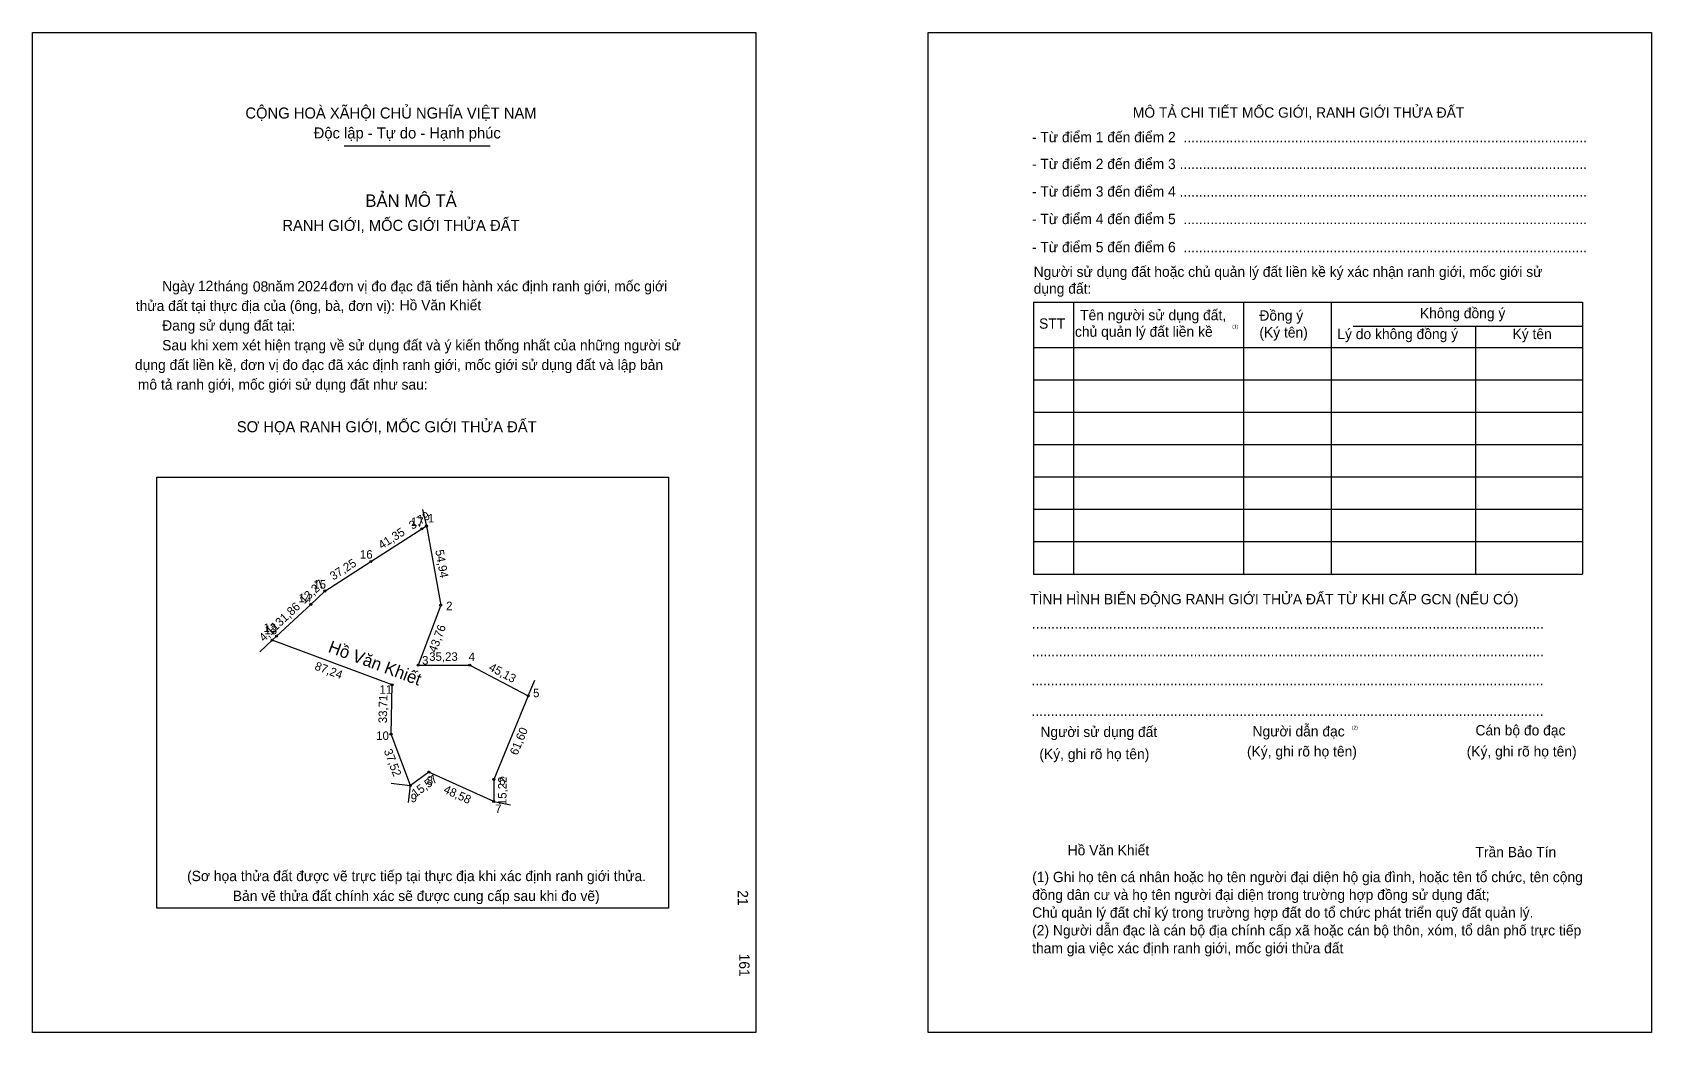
# Model space of a CAD drawing. Extents: x 546954 to 548059, y 1825986 to 1826669.
import ezdxf

# ---------------------------------------------------------------- set-up
doc = ezdxf.new("R2010")
doc.units = 0
for name, color, linetype in [('bmtKhungInTrang1', 7, 'Continuous'), ('bmtKhungInTrang2', 7, 'Continuous'), ('bmtNoiDung', 7, 'Continuous'), ('bmtTemplate', 7, 'Continuous'), ('CanhThua', 7, 'Continuous'), ('ChieuDaiCanhThua', 7, 'Continuous'), ('MocDinhThua', 7, 'Continuous'), ('RauThua', 7, 'Continuous'), ('SoHieuDinhThua', 7, 'Continuous'), ('TenChuSuDung', 7, 'Continuous')]:
    doc.layers.add(name, color=color, linetype=linetype)

msp = doc.modelspace()

# ---------------------------------------------------------------- linework, layer by layer
at = {"layer": 'bmtKhungInTrang1'}
msp.add_lwpolyline([(546954, 1826668.8), (547447.8, 1826668.8), (547447.8, 1825985.9), (546954, 1825985.9)], close=True, dxfattribs=at)
at = {"layer": 'bmtKhungInTrang2'}
msp.add_lwpolyline([(547565.5, 1826668.8), (548059.3, 1826668.8), (548059.3, 1825985.9), (547565.5, 1825985.9)], close=True, dxfattribs=at)
at = {"layer": 'bmtTemplate'}
for p, q in [((547166.8, 1826591.4), (547266.6, 1826591.4)), ((547664.6, 1826484.6), (547664.6, 1826299)), ((547780.8, 1826484.6), (547780.8, 1826299)), ((547840.5, 1826484.9), (547840.5, 1826299)), ((548012.1, 1826484.6), (548012.1, 1826299)), ((547855.7, 1826468.3), (548012.1, 1826468.3)), ((547637.5, 1826453.7), (548012.1, 1826453.7)), ((547637.5, 1826431.6), (548012.1, 1826431.6)), ((547637.5, 1826409.5), (548012.1, 1826409.5)), ((547637.5, 1826387.4), (548012.1, 1826387.4)), ((547637.5, 1826365.3), (548012.1, 1826365.3)), ((547637.5, 1826343.2), (548012.1, 1826343.2)), ((547637.5, 1826321.1), (548012.1, 1826321.1)), ((547637.5, 1826299), (548012.1, 1826299))]:
    msp.add_line(p, q, dxfattribs=at)
for points in [[(547637.3, 1826484.6), (548012.1, 1826484.6)], [(547637.3, 1826484.6), (547637.3, 1826299)], [(547939.2, 1826468.1), (547939.2, 1826299)]]:
    msp.add_lwpolyline(points, dxfattribs=at)
msp.add_lwpolyline([(547038.9, 1826070.9), (547038.9, 1826365.2), (547388.3, 1826365.2), (547388.3, 1826070.9)], close=True, dxfattribs=at)
at = {"layer": 'CanhThua'}
for p, q in [((547185.1, 1826307.5), (547219.9, 1826329.8)), ((547219.9, 1826329.8), (547223.1, 1826331.8)), ((547223.1, 1826331.8), (547232.7, 1826277.7)), ((547153.7, 1826287.4), (547185.1, 1826307.5)), ((547144, 1826278.3), (547153.7, 1826287.4)), ((547120.7, 1826256.6), (547144, 1826278.3)), ((547232.7, 1826277.7), (547217.3, 1826236.8)), ((547117.7, 1826253.8), (547120.7, 1826256.6)), ((547199.5, 1826223.3), (547117.7, 1826253.8)), ((547217.3, 1826236.8), (547252.5, 1826236.8)), ((547252.5, 1826236.8), (547292.4, 1826215.8)), ((547198.8, 1826189.6), (547199.5, 1826223.3)), ((547292.4, 1826215.8), (547269, 1826158.8)), ((547212.1, 1826154.6), (547198.8, 1826189.6)), ((547224.6, 1826163.8), (547212.1, 1826154.6)), ((547268.9, 1826143.6), (547224.6, 1826163.8)), ((547269, 1826158.8), (547268.9, 1826143.6))]:
    msp.add_line(p, q, dxfattribs=at)
at = {"layer": 'MocDinhThua'}
for centre in [(547219.9, 1826329.8), (547223.1, 1826331.8), (547185.1, 1826307.5), (547153.7, 1826287.4), (547144, 1826278.3), (547232.7, 1826277.7), (547117.7, 1826253.8), (547120.7, 1826256.6), (547217.3, 1826236.8), (547252.5, 1826236.8), (547199.5, 1826223.3), (547292.4, 1826215.8), (547198.8, 1826189.6), (547224.6, 1826163.8), (547212.1, 1826154.6), (547269, 1826158.8), (547268.9, 1826143.6)]:
    msp.add_circle(centre, 0.697, dxfattribs=at)
at = {"layer": 'RauThua'}
for p, q in [((547220.2, 1826343), (547222.4, 1826334.3)), ((547222.4, 1826334.3), (547223.1, 1826331.8)), ((547109.3, 1826245.9), (547117.7, 1826253.8)), ((547292.4, 1826215.8), (547296.9, 1826226.6)), ((547199, 1826156.2), (547211.8, 1826154.6)), ((547210.8, 1826143.1), (547212.1, 1826154.6)), ((547211.8, 1826154.6), (547212.1, 1826154.6)), ((547268.9, 1826143.6), (547280.3, 1826141.5))]:
    msp.add_line(p, q, dxfattribs=at)

# ---------------------------------------------------------------- texts
at = {"layer": 'bmtNoiDung'}
for s, height, p in [('12', 7.07, (547067, 1826492.2)), ('08', 7.07, (547104.5, 1826491.8)), ('2024', 7.07, (547134.9, 1826492)), ('Hồ Văn Khiết', 7.065, (547204.7, 1826479.1)), ('Hồ Văn Khiết', 7.065, (547660.7, 1826106.9))]:
    msp.add_text(s, height=height, dxfattribs=at).set_placement(p)
for s, p in [('21', (547435.5, 1826083.1)), ('161', (547436.5, 1826039.8))]:
    msp.add_text(s, height=7.07, rotation=270, dxfattribs=at).set_placement(p)
at = {"layer": 'bmtTemplate'}
for s, height, p in [('CỘNG HOÀ XÃHỘI CHỦ NGHĨA VIỆT NAM', 7.536, (547099.4, 1826610)), ('MÔ TẢ CHI TIẾT MỐC GIỚI, RANH GIỚI THỬA ĐẤT', 7.063, (547705.2, 1826610.6)), ('Độc lập - Tự do - Hạnh phúc', 7.536, (547146, 1826596.4)), ('- Từ điểm 1 đến điểm 2  .........................................................................................................', 7.0627, (547636.3, 1826593.8)), ('- Từ điểm 2 đến điểm 3 ..........................................................................................................', 7.0627, (547636.3, 1826575.5)), ('- Từ điểm 3 đến điểm 4 ..........................................................................................................', 7.0627, (547636.3, 1826556.7)), ('BẢN MÔ TẢ', 8.48, (547181.3, 1826549.7)), ('RANH GIỚI, MỐC GIỚI THỬA ĐẤT', 7.536, (547124.6, 1826533.3)), ('- Từ điểm 4 đến điểm 5  .........................................................................................................', 7.0627, (547636.3, 1826537.9)), ('- Từ điểm 5 đến điểm 6  .........................................................................................................', 7.0627, (547636.3, 1826518.7)), ('Người sử dụng đất hoặc chủ quản lý đất liền kề ký xác nhận ranh giới, mốc giới sử', 7.063, (547637.5, 1826501.9)), ('Ngày     tháng     năm         đơn vị đo đạc đã tiến hành xác định ranh giới, mốc giới ', 7.065, (547042.6, 1826492)), ('dụng đất:', 7.06, (547637.5, 1826490.4)), ('thửa đất tại thực địa của (ông, bà, đơn vị):', 7.065, (547024.6, 1826478.6)), ('Đang sử dụng đất tại:', 7.065, (547042.6, 1826465.2)), ('STT', 7.06, (547641.2, 1826466.5)), ('Tên người sử dụng đất,', 7.063, (547669.2, 1826472.3)), ('Đồng ý', 7.06, (547791.6, 1826472)), ('Không đồng ý', 7.063, (547901.2, 1826473.6)), ('chủ quản lý đất liền kề', 7.063, (547665.7, 1826461)), ('(1)', 2.36, (547773.1, 1826466.8)), ('(Ký tên)', 7.06, (547791.6, 1826460.5)), ('Lý do không đồng ý', 7.063, (547844.8, 1826459.4)), ('Ký tên', 7.06, (547964.4, 1826459.4)), ('Sau khi xem xét hiện trạng về sử dụng đất và ý kiến thống nhất của những người sử ', 7.065, (547042.6, 1826451.7)), ('dụng đất liền kề, đơn vị đo đạc đã xác định ranh giới, mốc giới sử dụng đất và lập bản', 7.065, (547024, 1826438.3)), ('mô tả ranh giới, mốc giới sử dụng đất như sau:', 7.065, (547026, 1826424.9)), ('SƠ HỌA RANH GIỚI, MỐC GIỚI THỬA ĐẤT', 7.536, (547093.5, 1826395.8)), ('TÌNH HÌNH BIẾN ĐỘNG RANH GIỚI THỬA ĐẤT TỪ KHI CẤP GCN (NẾU CÓ)', 7.063, (547635.1, 1826278.3)), ('.....................................................................................................................................', 7.0733, (547636.3, 1826261.7)), ('.....................................................................................................................................', 7.0733, (547636.3, 1826242.9)), ('.....................................................................................................................................', 7.0733, (547636, 1826223)), ('.....................................................................................................................................', 7.0733, (547636, 1826202)), ('Người dẫn đạc', 7.063, (547786.9, 1826188.1)), ('Cán bộ đo đạc', 7.063, (547939.1, 1826188.8)), ('Người sử dụng đất', 7.063, (547642.1, 1826187.7)), ('(2)', 2.36, (547854.8, 1826193)), ('(Ký, ghi rõ họ tên)', 7.063, (547641.4, 1826172.6)), ('(Ký, ghi rõ họ tên)', 7.063, (547783.1, 1826174.4)), ('(Ký, ghi rõ họ tên)', 7.063, (547933.1, 1826174.4)), ('Trần Bảo Tín', 7.063, (547939.1, 1826105.6)), ('(Sơ họa thửa đất được vẽ trực tiếp tại thực địa khi xác định ranh giới thửa.', 7.065, (547059.6, 1826089.3)), ('(1) Ghi họ tên cá nhân hoặc họ tên người đại diện hộ gia đình, hoặc tên tổ chức, tên cộng', 7.063, (547636.5, 1826088.6)), ('Bản vẽ thửa đất chính xác sẽ được cung cấp sau khi đo vẽ)', 7.065, (547090.8, 1826075.7)), ('đồng dân cư và họ tên người đại diện trong trường hợp đồng sử dụng đất;', 7.063, (547636.5, 1826076.5)), ('Chủ quản lý đất chỉ ký trong trường hợp đất do tổ chức phát triển quỹ đất quản lý.', 7.063, (547636.5, 1826064.3)), ('(2) Người dẫn đạc là cán bộ địa chính cấp xã hoặc cán bộ thôn, xóm, tổ dân phố trực tiếp', 7.063, (547636.5, 1826052.2)), ('tham gia việc xác định ranh giới, mốc giới thửa đất', 7.063, (547636.5, 1826040))]:
    msp.add_text(s, height=height, dxfattribs=at).set_placement(p)
at = {"layer": 'ChieuDaiCanhThua'}
for s, rotation, p in [('3,79', 32.6616, (547213.4, 1826329.1)), ('41,35', 32.6593, (547192.5, 1826315.7)), ('37,25', 32.6582, (547159.4, 1826294.5)), ('54,94', 280.053, (547229, 1826315.1)), ('13,27', 43.0246, (547139.6, 1826278.2)), ('31,86', 43.0247, (547123.1, 1826262.8)), ('4,11', 43.0176, (547112, 1826252.4)), ('43,76', 69.4023, (547229.6, 1826244.9)), ('35,23', 0.0813, (547224.9, 1826239.7)), ('87,24', 339.5916, (547146.2, 1826233.9)), ('45,13', 332.2204, (547265, 1826233.5)), ('33,71', 88.8103, (547196, 1826197.1)), ('61,60', 67.5939, (547285, 1826174.8)), ('37,52', 290.7573, (547193.8, 1826178.3)), ('15,57', 36.2222, (547215.5, 1826146.2)), ('48,58', 335.5087, (547234.1, 1826149.9)), ('15,22', 89.6236, (547277.6, 1826141.2))]:
    msp.add_text(s, height=5.81, rotation=rotation, dxfattribs=at).set_placement(p)
at = {"layer": 'SoHieuDinhThua'}
for s, p in [('1', (547223.9, 1826334.2)), ('17', (547212.4, 1826331.8)), ('16', (547177.6, 1826309.5)), ('14', (547135.7, 1826279.7)), ('15', (547145.8, 1826289)), ('2', (547236.4, 1826274.3)), ('12', (547111.7, 1826259.4)), ('13', (547112.4, 1826257.9)), ('3', (547220, 1826237.2)), ('4', (547251.8, 1826239.6)), ('11', (547190.9, 1826217.2)), ('5', (547295.8, 1826214.9)), ('10', (547188.7, 1826185.7)), ('8', (547223.2, 1826155.1)), ('6', (547272.6, 1826154.8)), ('9', (547212.2, 1826143.2)), ('7', (547269.9, 1826135.8))]:
    msp.add_text(s, height=5.81, dxfattribs=at).set_placement(p)
at = {"layer": 'TenChuSuDung'}
msp.add_text('Hồ Văn Khiết', height=8.43, rotation=339.5916, dxfattribs=at).set_placement((547155.3, 1826245.9))

doc.saveas('drawing.dxf')
